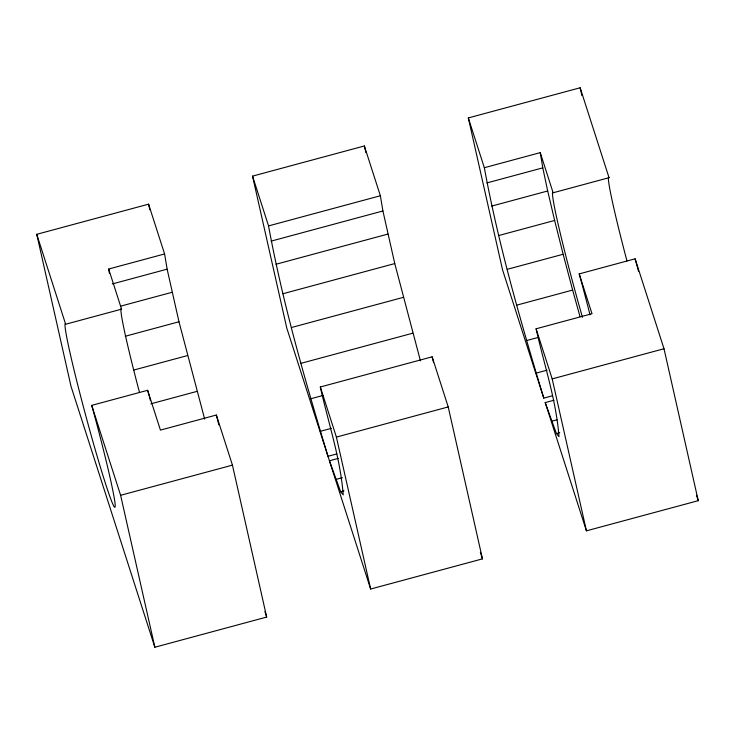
<?xml version="1.0" encoding="UTF-8"?>
<svg xmlns="http://www.w3.org/2000/svg" width="735" height="735" viewBox="0 0 735 735"><rect width="100%" height="100%" fill="white"/><g stroke="black" fill="none" stroke-linecap="round" stroke-linejoin="round"><path stroke-width="1.1" d="M164.594 253.952L108.679 269.028L121.56 309.159L65.645 324.245L65.213 323.712A95.1 4.235 74.9 0 0 86.803 419.51A95.1 4.235 74.9 0 0 114.982 507.187A95.1 4.235 74.9 0 0 93.391 411.389L91.719 405.371L147.634 390.294L160.441 430.104L216.347 415.027L232.444 465.136L266.676 617.069L154.855 647.232L70.992 386.252L36.75 234.318L148.571 204.165L164.594 253.952L167.13 269.166L178.982 321.765L204.661 419.051M338.284 458.401L329.427 460.79L340.654 491.752L343.208 494.866C340.434 458.208 328.26 422.772 320.313 386.987L432.134 356.824L448.221 406.942L482.463 558.876L370.642 589.038L286.779 328.058L252.537 176.124L364.358 145.962L380.372 195.758L382.917 210.973L394.768 263.571L420.448 360.857M552.545 395.742L543.771 398.113L502.556 269.864L468.324 117.931L580.145 87.768L609.039 177.695L553.133 192.772L552.692 192.248A95.1 4.235 74.9 0 0 582.451 317.29M336.841 453.918L327.985 456.306C305.098 380.399 282.883 303.959 268.551 225.911L380.372 195.758M543.771 398.113C520.876 322.196 498.67 245.766 484.337 167.718L540.253 152.641L553.133 192.772M112.308 283.949L167.13 269.166M271.086 241.135L382.917 210.973M486.873 182.932L542.788 167.856L540.253 152.641M120.512 306.192L172.036 292.3M275.992 264.26L387.823 234.107M491.779 206.066L547.694 190.99L542.788 167.856M125.262 336.253L178.982 321.765M282.938 293.734L394.768 263.571M498.725 235.531L554.64 220.454L547.694 190.99M133.77 370.054L187.489 355.565M291.446 327.525L403.276 297.372M507.233 269.332L563.148 254.255L554.64 220.454M590.003 314.791A95.1 4.235 74.9 0 0 580.87 279.925L579.198 273.907L635.113 258.821L664.008 348.748L698.25 500.682L586.429 530.835L545.214 402.596L553.988 400.226M150.932 403.809L196.98 391.387M300.946 363.347L412.767 333.194M516.723 305.154L572.638 290.077L580.007 316.629M545.214 402.596L556.441 433.558L558.986 436.673C556.22 400.015 544.047 364.578 536.1 328.793L592.006 313.716L579.198 273.907M310.767 398.756L322.95 395.476M526.554 340.562L538.617 337.31M320.267 431.335L331.338 428.349M536.054 373.141L547.015 370.183M91.719 405.371L120.614 495.298L232.444 465.136M320.313 386.987L336.4 437.095L448.221 406.942M536.1 328.793L552.187 378.902L664.008 348.748M335.739 479.477L342.381 477.686M551.516 421.284L557.001 419.804M340.654 491.752L343.98 490.861M556.441 433.558L559.73 432.667M609.039 177.695L608.608 177.163A95.1 4.235 74.9 0 0 626.973 260.953M121.56 309.159L121.128 308.636A95.1 4.235 74.9 0 0 139.494 392.426M696.495 495.225L698.25 500.682M468.324 117.931L484.337 167.718M480.368 552.352L482.463 558.876M252.537 176.124L268.551 225.911M264.931 611.639L266.676 617.069M36.75 234.318L65.645 324.245M635.113 258.821L636.786 264.839A95.1 4.235 74.9 0 1 638.54 271.371M147.634 390.294L149.297 396.312M563.148 254.255L572.638 290.077M432.134 356.824L433.512 362.281M216.347 415.027L218.819 424.839M580.145 87.768L581.909 95.587M552.187 378.902L586.429 530.835M364.358 145.962L365.874 152.669M336.4 437.095L370.642 589.038M148.571 204.165L149.83 209.751M120.614 495.298L154.855 647.232M108.679 269.028L109.405 273.374M149.591 397.396A95.1 4.235 74.9 0 1 150.473 400.658"/></g></svg>
